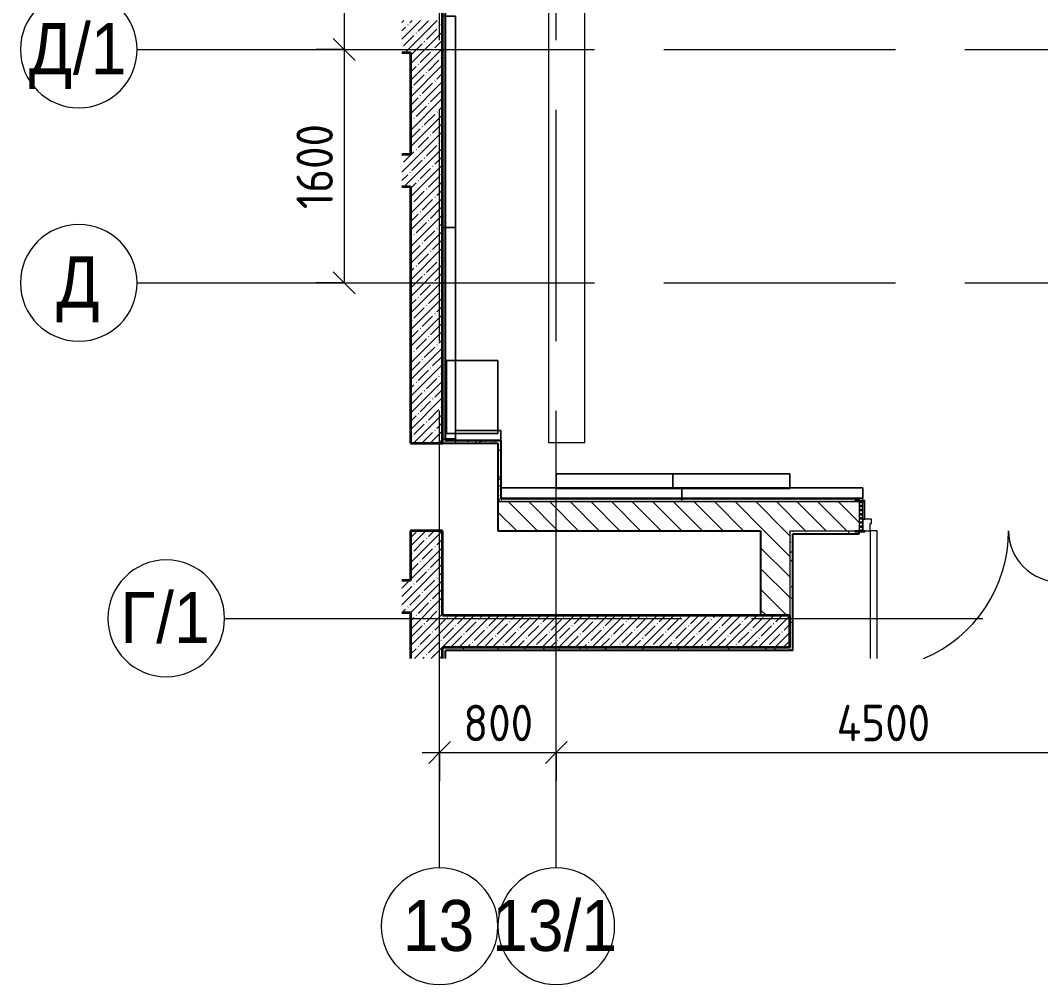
# Model space of a CAD drawing. Header units: millimetres. Extents: x 39486 to 115248, y -1987 to 27400.
# Drawn here: x 39486 to 46480, y 8589 to 15200 of the extents above; entities that cross this region are included whole.
import ezdxf

# ---------------------------------------------------------------- set-up
doc = ezdxf.new("R2010")
doc.units = ezdxf.units.MM
doc.linetypes.add('Осевая', pattern=[3175, 635, -476.25, 1587.5, -476.25])
for name, color, linetype, lineweight in [('A-ANNO-DIMS', 7, 'Continuous', 9), ('A-ANNO-DIMS-100', 7, 'Continuous', 9), ('A-DOOR', 7, 'Continuous', 9), ('A-DOOR-1', 7, 'Continuous', 13), ('A-DOOR-FRAM', 7, 'Continuous', 13), ('A-DOOR-FRAM-1', 7, 'Continuous', 9), ('A-WALL', 7, 'Continuous', 9), ('I-WALL', 7, 'Continuous', 9), ('Оси', 7, 'Continuous', 9), ('Оси-1', 7, 'Continuous', 20), ('Оси-2', 7, 'Осевая', 9)]:
    doc.layers.add(name, color=color, linetype=linetype, lineweight=lineweight)
for name, color, linetype, lineweight, true_color in [('A-WALL-1', 7, 'Continuous', 25, 0x3c3c3c), ('A-WALL-2', 7, 'Continuous', 35, 0x3c3c3c), ('A-WALL-FNSH-2', 7, 'Continuous', 13, 0x3c3c3c), ('I-FURN-1', 7, 'Continuous', 9, 0xf0f0f0)]:
    doc.layers.add(name, color=color, linetype=linetype, lineweight=lineweight, true_color=true_color)
doc.styles.add('Arial', font='arial.ttf', dxfattribs={"width": 0.9, "height": 350})
doc.styles.add('ISOCPEUR', font='isocpeur.ttf', dxfattribs={"width": 0.9, "height": 250})
doc.dimstyles.new('ISO-2_5_0_9К_БОЛЬШОЙ', dxfattribs={"dimscale": 304.8, "dimtxt": 248.995294, "dimasz": 0.492126, "dimexe": 0.393701, "dimexo": 0.984252, "dimgap": 0, "dimtad": 1, "dimdec": 0, "dimrnd": 10, "dimzin": 0, "dimdsep": 46, "dimtxsty": 'ISOCPEUR', "dimblk1": 'OBLIQUE', "dimblk2": 'OBLIQUE', "dimsah": 1, "dimcen": 0.09, "dimdle": 0.393701, "dimazin": 0, "dimtfac": 1, "dimtdec": 4, "dimtix": 1, "dimtmove": 0, "dimatfit": 3, "dimfxl": 1, "dimtvp": 1, "dimtolj": 1, "dimtzin": 0, "dimarcsym": 2})
pattern_1 = [(135, (0, 0), (-70.71068, -70.71068), [])]
pattern_2 = [(45, (0, 0), (-57.02463, 57.02463), []), (45, (57.025, 0), (-57.02463, 57.02463), [100.806, -20.161, 3.353, -16.808])]
pattern_3 = [(0, (0, 0), (121.92, 30.48), [10.058, -81.382, 10.058, -81.382, -487.68]), (0, (0, 0), (121.92, 30.48), [-182.88, 10.058, -172.822, 10.058, -81.382, -213.36]), (0, (0, 0), (121.92, 30.48), [-457.2, 10.058, -50.902, 10.058, -142.342]), (120, (45.72, 15.24), (-87.356454, 90.345817), [10.058, -81.382, 10.058, -81.382, -487.68]), (120, (45.72, 15.24), (-87.356454, 90.345817), [-182.88, 10.058, -172.822, 10.058, -81.382, -213.36]), (120, (45.72, 15.24), (-87.356454, 90.345817), [-457.2, 10.058, -50.902, 10.058, -142.342]), (240, (60.96, 76.2), (-34.563546, -120.825817), [10.058, -81.382, 10.058, -81.382, -487.68]), (240, (60.96, 76.2), (-34.563546, -120.825817), [-182.88, 10.058, -172.822, 10.058, -81.382, -213.36]), (240, (60.96, 76.2), (-34.563546, -120.825817), [-457.2, 10.058, -50.902, 10.058, -142.342])]

# ---------------------------------------------------------------- blocks, each defined once
blk = doc.blocks.new('110_Дверь_СКБ_2Ст - Д-6_л__ ДОО_Дв_1450x2100h_Дверь из раздевальной в коридор-V1-План разверток пом_ 2_19_ Этаж 2')
at = {"layer": 'A-DOOR'}
h = blk.add_hatch(dxfattribs=at)
h.set_pattern_fill('FP_4', color=256, style=0, pattern_type=2)
h.set_pattern_definition([(135, (1576.41, 164.685), (-14.14214, -14.14214), []), (225, (1576.41, 164.685), (14.14214, -14.14214), [])])
h.paths.add_polyline_path([(737.5, 100), (712.5, 100), (712.5, -100), (737.5, -100)])
at = {"layer": 'A-DOOR-FRAM-1'}
h = blk.add_hatch(dxfattribs=at)
h.set_pattern_fill('FP_5', color=256, style=0, pattern_type=2)
h.set_pattern_definition([(45, (-546.384, 164.685), (-14.1421, 14.1421), []), (135, (-546.384, 164.685), (-14.1421, -14.1421), [])])
h.paths.add_polyline_path([(-712.5, 100), (-712.5, -100), (-687.5, -100), (-687.5, 100)])
at = {"layer": 'A-DOOR'}
for centre, radius, start, end in [((662.5, 100), 950, 112.73981, 180), ((-637.5, 100), 350, 360, 90)]:
    blk.add_arc(centre, radius, start, end, dxfattribs=at)
at = {"layer": 'A-DOOR-1'}
for p, q in [((612.5, 975.9), (612.5, 100)), ((662.5, 100), (662.5, 975.9)), ((-637.5, 450), (-637.5, 100)), ((-587.5, 450), (-637.5, 450)), ((-587.5, 100), (-587.5, 450)), ((-637.5, 100), (-587.5, 100)), ((612.5, 100), (662.5, 100))]:
    blk.add_line(p, q, dxfattribs=at)
at = {"layer": 'A-DOOR-FRAM'}
for p, q in [((-672.5, 108), (-742.5, 108)), ((-742.5, 108), (-742.5, 100)), ((-742.5, 100), (-672.5, 100)), ((-687.5, 100), (-712.5, 100)), ((-712.5, 100), (-712.5, -100)), ((-637.5, 100), (-687.5, 100)), ((-687.5, 100), (-687.5, 20)), ((-687.5, -100), (-687.5, 100)), ((-672.5, 100), (-672.5, 108)), ((-637.5, 50), (-637.5, 100)), ((662.5, 100), (662.5, 50)), ((712.5, 100), (662.5, 100)), ((767.5, 108), (697.5, 108)), ((697.5, 108), (697.5, 100)), ((697.5, 100), (767.5, 100)), ((712.5, 20), (712.5, 100)), ((737.5, 100), (712.5, 100)), ((712.5, 100), (712.5, -100)), ((737.5, -100), (737.5, 100)), ((767.5, 100), (767.5, 108)), ((-687.5, 20), (-627.5, 20)), ((-672.5, 20), (-687.5, 20)), ((-687.5, 20), (-687.5, -100)), ((-672.5, -100), (-672.5, 20)), ((-627.5, 50), (-637.5, 50)), ((-627.5, 20), (-627.5, 50)), ((662.5, 50), (652.5, 50)), ((652.5, 50), (652.5, 20)), ((652.5, 20), (712.5, 20)), ((712.5, 20), (697.5, 20)), ((697.5, 20), (697.5, -100)), ((712.5, -100), (712.5, 20)), ((-672.5, -100), (-742.5, -100)), ((-742.5, -100), (-742.5, -108)), ((-742.5, -108), (-672.5, -108)), ((-712.5, -100), (-687.5, -100)), ((-687.5, -100), (-672.5, -100)), ((-672.5, -108), (-672.5, -100)), ((697.5, -100), (712.5, -100)), ((767.5, -100), (697.5, -100)), ((697.5, -100), (697.5, -108)), ((697.5, -108), (767.5, -108)), ((712.5, -100), (737.5, -100)), ((767.5, -108), (767.5, -100))]:
    blk.add_line(p, q, dxfattribs=at)
blk = doc.blocks.new('Стол базовый прямоугольный - 5_8-26349451-План разверток пом_ 2_19_ Этаж 2')
at = {"layer": 'I-FURN-1'}
for p, q in [((1500, 125), (-1500, 125)), ((-1500, 125), (-1500, -125)), ((1500, -125), (1500, 125)), ((-1500, -125), (1500, -125))]:
    blk.add_line(p, q, dxfattribs=at)
blk = doc.blocks.new('Мат в спортивном зале - Т5-V12-План разверток пом_ 2_19_ Этаж 2')
at = {"layer": 'I-FURN-1'}
for p, q in [((-568.7, 925.9), (-568.7, 906.7)), ((881.3, 909.3), (-568.7, 909.3)), ((-568.7, 909.3), (-568.7, 839.3)), ((-568.7, 839.3), (-568.7, 909.3)), ((-568.7, 909.3), (881.3, 909.3)), ((881.3, 906.7), (881.3, 925.9)), ((881.3, 839.3), (881.3, 909.3)), ((881.3, 909.3), (881.3, 839.3)), ((-568.7, 839.3), (881.3, 839.3)), ((881.3, 839.3), (-568.7, 839.3))]:
    blk.add_line(p, q, dxfattribs=at)
blk = doc.blocks.new('Мат в спортивном зале - Т5-V13-План разверток пом_ 2_19_ Этаж 2')
at = {"layer": 'I-FURN-1'}
for p, q in [((-568.7, 925.9), (-568.7, 906.7)), ((881.3, 909.3), (-568.7, 909.3)), ((-568.7, 909.3), (-568.7, 839.3)), ((-568.7, 840.6), (-568.7, 909.3)), ((-568.7, 909.3), (881.3, 909.3)), ((881.3, 906.7), (881.3, 925.9)), ((881.3, 839.3), (881.3, 909.3)), ((881.3, 909.3), (881.3, 839.3)), ((-568.7, 839.3), (-568.7, 840.6)), ((-568.7, 839.3), (881.3, 839.3)), ((-531.6, 839.3), (-568.7, 839.3)), ((-509.7, 839.3), (-531.6, 839.3)), ((-31.6, 839.3), (-509.7, 839.3)), ((881.3, 839.3), (-31.6, 839.3))]:
    blk.add_line(p, q, dxfattribs=at)
blk = doc.blocks.new('Мат в спортивном зале - Т7-V19-План разверток пом_ 2_19_ Этаж 2')
at = {"layer": 'I-FURN-1'}
for p, q in [((571.3, 925.9), (571.3, 906.7)), ((881.3, 909.3), (571.3, 909.3)), ((571.3, 909.3), (571.3, 839.3)), ((881.3, 906.7), (881.3, 925.9)), ((881.3, 839.3), (881.3, 909.3)), ((571.3, 839.3), (571.3, 908.3)), ((881.3, 908.3), (881.3, 898.3)), ((881.3, 898.3), (881.3, 861.2)), ((881.3, 861.2), (881.3, 839.3)), ((571.3, 839.3), (881.3, 839.3)), ((590, 839.3), (571.3, 839.3)), ((880, 839.3), (590, 839.3)), ((881.3, 839.3), (880, 839.3))]:
    blk.add_line(p, q, dxfattribs=at)
blk = doc.blocks.new('Мат в спортивном зале - Т17-31179392-План разверток пом_ 2_19_ Этаж 2')
at = {"layer": 'I-FURN-1'}
for p, q in [((-358.7, 925.9), (-358.7, 906.7)), ((881.3, 909.3), (-358.7, 909.3)), ((-358.7, 909.3), (-358.7, 839.3)), ((-358.7, 842.5), (-358.7, 909.3)), ((-358.7, 909.3), (881.3, 909.3)), ((881.3, 906.7), (881.3, 925.9)), ((881.3, 839.3), (881.3, 909.3)), ((881.3, 909.3), (881.3, 839.3)), ((-358.7, 839.3), (-358.7, 842.5)), ((-358.7, 839.3), (881.3, 839.3)), ((502.3, 839.3), (-358.7, 839.3)), ((881.3, 839.3), (502.3, 839.3))]:
    blk.add_line(p, q, dxfattribs=at)
blk = doc.blocks.new('Мат в спортивном зале - Т17-V35-План разверток пом_ 2_19_ Этаж 2')
at = {"layer": 'I-FURN-1'}
for p, q in [((-358.7, 925.9), (-358.7, 906.7)), ((881.3, 909.3), (-358.7, 909.3)), ((-358.7, 909.3), (-358.7, 839.3)), ((-358.7, 839.3), (-358.7, 909.3)), ((-358.7, 909.3), (881.3, 909.3)), ((881.3, 906.7), (881.3, 925.9)), ((881.3, 839.3), (881.3, 909.3)), ((881.3, 909.3), (881.3, 842.5)), ((881.3, 842.5), (881.3, 839.3)), ((-358.7, 839.3), (881.3, 839.3)), ((142.3, 839.3), (-358.7, 839.3)), ((881.3, 839.3), (142.3, 839.3))]:
    blk.add_line(p, q, dxfattribs=at)
blk = doc.blocks.new('Ось сетки - D8-29747960-План разверток пом_ 2_19_ Этаж 2')
at = {"layer": 'Оси-1'}
for start, end in [(360, 180), (180, 360)]:
    blk.add_arc((0, 0), 4, start, end, dxfattribs=at)
blk = doc.blocks.new('DIMBLOCK5-План разверток пом_ 2_19_ Этаж 2')
at = {"layer": 'A-ANNO-DIMS-100', "lineweight": 20}
for p, q in [((41705.1, 17000), (41630.1, 17075)), ((41705.1, 17000), (41780.1, 16925)), ((41705.1, 15000), (41630.1, 15075)), ((41705.1, 15000), (41780.1, 14925))]:
    blk.add_line(p, q, dxfattribs=at)
at = {"layer": 'A-ANNO-DIMS-100'}
for p, q in [((41511.1, 17000), (41825.1, 17000)), ((41705.1, 17000), (41511.1, 17000)), ((41705.1, 17000), (41705.1, 15000)), ((41511.1, 15000), (41825.1, 15000)), ((41705.1, 15000), (41511.1, 15000))]:
    blk.add_line(p, q, dxfattribs=at)
at = {"layer": 'A-ANNO-DIMS-100', "color": 0, "insert": (41378.4, 15684), "char_height": 250, "width": 758.478, "attachment_point": 1, "rotation": 90, "line_spacing_factor": 1.149209, "style": 'ISOCPEUR'}
blk.add_mtext('2000', dxfattribs=at)
blk = doc.blocks.new('_Oblique')
at = {"color": 0, "linetype": 'ByBlock', "lineweight": -2}
blk.add_line((-0.5, -0.5), (0.5, 0.5), dxfattribs=at)
blk = doc.blocks.new('DIMBLOCK6-План разверток пом_ 2_19_ Этаж 2')
at = {"layer": 'A-ANNO-DIMS-100', "lineweight": 20}
for p, q in [((41705.1, 15000), (41630.1, 15075)), ((41705.1, 15000), (41780.1, 14925)), ((41705.1, 13400), (41630.1, 13475)), ((41705.1, 13400), (41780.1, 13325))]:
    blk.add_line(p, q, dxfattribs=at)
at = {"layer": 'A-ANNO-DIMS-100'}
for p, q in [((41511.1, 15000), (41825.1, 15000)), ((41705.1, 15000), (41511.1, 15000)), ((41705.1, 15000), (41705.1, 13400)), ((41511.1, 13400), (41825.1, 13400)), ((41705.1, 13400), (41511.1, 13400))]:
    blk.add_line(p, q, dxfattribs=at)
at = {"layer": 'A-ANNO-DIMS-100', "color": 0, "insert": (41378.4, 13905.5), "char_height": 250, "width": 706.764, "attachment_point": 1, "rotation": 90, "line_spacing_factor": 1.149209, "style": 'ISOCPEUR'}
blk.add_mtext('1600', dxfattribs=at)
blk = doc.blocks.new('DIMBLOCK7-План разверток пом_ 2_19_ Этаж 2')
at = {"layer": 'A-ANNO-DIMS-100'}
for p, q in [((42360, 9986.9), (42360, 10300.8)), ((43160, 9986.9), (43160, 10300.8)), ((42240, 10180.8), (43160, 10180.8)), ((42360, 10180.8), (42360, 9986.9)), ((43160, 10180.8), (43160, 9986.9))]:
    blk.add_line(p, q, dxfattribs=at)
at = {"layer": 'A-ANNO-DIMS-100', "lineweight": 20}
for p, q in [((42360, 10180.8), (42435, 10255.8)), ((43160, 10180.8), (43235, 10255.8)), ((42360, 10180.8), (42285, 10105.8)), ((43160, 10180.8), (43085, 10105.8))]:
    blk.add_line(p, q, dxfattribs=at)
at = {"layer": 'A-ANNO-DIMS-100', "color": 0, "insert": (42523, 10507.4), "char_height": 250, "width": 568.858, "attachment_point": 1, "line_spacing_factor": 1.149209, "style": 'ISOCPEUR'}
blk.add_mtext('800', dxfattribs=at)
blk = doc.blocks.new('DIMBLOCK8-План разверток пом_ 2_19_ Этаж 2')
at = {"layer": 'A-ANNO-DIMS-100'}
for p, q in [((43160, 9986.9), (43160, 10300.8)), ((47660, 9986.9), (47660, 10300.8)), ((43160, 10180.8), (47660, 10180.8)), ((43160, 10180.8), (43160, 9986.9)), ((47660, 10180.8), (47660, 9986.9))]:
    blk.add_line(p, q, dxfattribs=at)
at = {"layer": 'A-ANNO-DIMS-100', "lineweight": 20}
for p, q in [((43160, 10180.8), (43235, 10255.8)), ((47660, 10180.8), (47735, 10255.8)), ((43160, 10180.8), (43085, 10105.8)), ((47660, 10180.8), (47585, 10105.8))]:
    blk.add_line(p, q, dxfattribs=at)
at = {"layer": 'A-ANNO-DIMS-100', "color": 0, "insert": (45082, 10507.4), "char_height": 250, "width": 787.208, "attachment_point": 1, "line_spacing_factor": 1.149209, "style": 'ISOCPEUR'}
blk.add_mtext('4500', dxfattribs=at)

msp = doc.modelspace()

# ---------------------------------------------------------------- hatches: boundary and pattern name
at = {"layer": 'I-WALL'}
h = msp.add_hatch(dxfattribs=at)
h.set_pattern_fill('FP_13', color=256, style=0, pattern_type=2)
h.set_pattern_definition(pattern_3)
h.paths.add_polyline_path([(42400, 12300), (42400, 16680), (42380, 16680), (42380, 12300)])
h = msp.add_hatch(dxfattribs=at)
h.set_pattern_fill('FP_3', color=256, style=0, pattern_type=2)
h.set_pattern_definition(pattern_2)
h.paths.add_polyline_path([(42380, 14980), (42380, 15200), (42100.9, 15200), (42100.9, 14980), (42160, 14980)])
h = msp.add_hatch(dxfattribs=at)
h.set_pattern_fill('FP_3', color=256, style=0, pattern_type=2)
h.set_pattern_definition(pattern_2)
h.paths.add_polyline_path([(42355.1, 10824.1), (42380, 10824.1), (42380, 11700), (42160, 11700), (42160, 10824.1)])
h.paths.add_polyline_path([(42380, 12300), (42380, 14980), (42160, 14980), (42160, 12300)])
h = msp.add_hatch(dxfattribs=at)
h.set_pattern_fill('FP_3', color=256, style=0, pattern_type=2)
h.set_pattern_definition(pattern_2)
h.paths.add_polyline_path([(42160, 14060), (42160, 14280), (42100.9, 14280), (42100.9, 14060)])
h = msp.add_hatch(dxfattribs=at)
h.set_pattern_fill('FP_13', color=256, style=0, pattern_type=2)
h.set_pattern_definition(pattern_3)
h.paths.add_polyline_path([(42778.7, 12300), (42780, 12300), (42780, 12320), (42400, 12320), (42400, 12300), (42760, 12300)])
h = msp.add_hatch(dxfattribs=at)
h.set_pattern_fill('FP_13', color=256, style=0, pattern_type=2)
h.set_pattern_definition(pattern_3)
h.paths.add_polyline_path([(42780, 11900), (42780, 12300), (42760, 12300), (42760, 11900)])
h = msp.add_hatch(dxfattribs=at)
h.set_pattern_fill('FP_1', color=256, style=0, pattern_type=2)
h.set_pattern_definition(pattern_1)
h.paths.add_polyline_path([(51710, 11700), (51710, 11900), (48760, 11900), (48760, 11700), (51376.2, 11700)])
h.paths.add_polyline_path([(45192.7, 11700), (45235.7, 11700), (45235.7, 11900), (42760, 11900), (42760, 11700), (44760.7, 11700)])
h.paths.add_polyline_path([(46738.6, 11700), (48160, 11700), (48160, 11900), (46685.7, 11900), (46685.7, 11700), (46715.7, 11700)])
h = msp.add_hatch(dxfattribs=at)
h.set_pattern_fill('FP_13', color=256, style=0, pattern_type=2)
h.set_pattern_definition(pattern_3)
h.paths.add_polyline_path([(48160, 11900), (48160, 11920), (46685.7, 11920), (46685.7, 11908), (46715.7, 11908), (46715.7, 11900), (46738.6, 11900)])
h.paths.add_polyline_path([(45192.7, 11900), (45205.7, 11900), (45205.7, 11908), (45235.7, 11908), (45235.7, 11920), (42780, 11920), (42780, 11900), (43646.8, 11900)])
h = msp.add_hatch(dxfattribs=at)
h.set_pattern_fill('FP_1', color=256, style=0, pattern_type=2)
h.set_pattern_definition(pattern_1)
h.paths.add_polyline_path([(44760.7, 11120), (44760.7, 11700), (44560.7, 11700), (44560.7, 11120)])
h = msp.add_hatch(dxfattribs=at)
h.set_pattern_fill('FP_13', color=256, style=0, pattern_type=2)
h.set_pattern_definition(pattern_3)
h.paths.add_polyline_path([(47239.7, 11680), (47240.7, 11680), (47240.7, 11700), (46715.7, 11698.9), (46715.7, 11692), (46685.7, 11692), (46685.7, 11680), (46738.6, 11680)])
h.paths.add_polyline_path([(44760.7, 11680), (45235.7, 11680), (45235.7, 11692), (45205.7, 11692), (45205.7, 11700), (44760.7, 11700)])
h = msp.add_hatch(dxfattribs=at)
h.set_pattern_fill('FP_13', color=256, style=0, pattern_type=2)
h.set_pattern_definition(pattern_3)
h.paths.add_polyline_path([(44760.7, 10900), (44780.7, 10900), (44780.7, 11680), (44760.7, 11680), (44760.7, 11120)])
h = msp.add_hatch(dxfattribs=at)
h.set_pattern_fill('FP_3', color=256, style=0, pattern_type=2)
h.set_pattern_definition(pattern_2)
h.paths.add_polyline_path([(42160, 11140), (42160, 11360), (42100.9, 11360), (42100.9, 11140)])
h = msp.add_hatch(dxfattribs=at)
h.set_pattern_fill('FP_3', color=256, style=0, pattern_type=2)
h.set_pattern_definition(pattern_2)
h.paths.add_polyline_path([(43646.8, 10900), (44760.7, 10900), (44760.7, 11120), (42380, 11120), (42380, 10900), (42400, 10900)])
h = msp.add_hatch(dxfattribs=at)
h.set_pattern_fill('FP_13', color=256, style=0, pattern_type=2)
h.set_pattern_definition(pattern_3)
h.paths.add_polyline_path([(42398.3, 10824.1), (42400, 10824.1), (42400, 10900), (42380, 10900), (42380, 10824.1)])
h = msp.add_hatch(dxfattribs=at)
h.set_pattern_fill('FP_13', color=256, style=0, pattern_type=2)
h.set_pattern_definition(pattern_3)
h.paths.add_polyline_path([(43646.8, 10880), (44780.7, 10880), (44780.7, 10900), (42400, 10900), (42401, 10880)])

# ---------------------------------------------------------------- linework, layer by layer
at = {"layer": 'A-WALL'}
for p, q in [((42760, 11900), (45205.7, 11900)), ((44760.7, 11700), (45205.7, 11700)), ((44760.7, 11700), (44760.7, 11120))]:
    msp.add_line(p, q, dxfattribs=at)
at = {"layer": 'A-WALL-1'}
for p, q in [((42400, 12321), (42400, 16680)), ((42400, 12321), (42400, 12320)), ((42400, 12320), (42780, 12320)), ((42780, 12320), (42780, 11920)), ((42380, 12300), (42760, 12300)), ((42760, 12300), (42760, 11700)), ((45235.7, 11920), (42780, 11920)), ((45235.7, 11908), (45235.7, 11920)), ((42760, 11700), (44560.7, 11700)), ((44560.7, 11700), (44560.7, 11120)), ((45235.7, 11680), (45235.7, 11692)), ((44780.7, 11680), (45235.7, 11680)), ((44780.7, 10880), (44780.7, 11680)), ((42400, 10824.1), (42400, 10880)), ((44780.7, 10880), (42400, 10880))]:
    msp.add_line(p, q, dxfattribs=at)
at = {"layer": 'A-WALL-2'}
for p, q in [((42380, 12300), (42380, 16700)), ((42100.9, 14980), (42160, 14980)), ((42160, 14980), (42160, 14280)), ((42160, 14280), (42100.9, 14280)), ((42100.9, 14060), (42160, 14060)), ((42160, 14060), (42160, 12300)), ((42160, 12300), (42380, 12300)), ((42380, 11700), (42160, 11700)), ((42160, 11700), (42160, 11360)), ((42380, 11120), (42380, 11700)), ((42160, 11360), (42100.9, 11360)), ((42100.9, 11140), (42160, 11140)), ((42160, 11140), (42160, 10824.1)), ((44760.7, 11120), (42380, 11120)), ((44760.7, 10900), (44760.7, 11120)), ((42380, 10824.1), (42380, 10900)), ((44760.7, 10900), (42380, 10900))]:
    msp.add_line(p, q, dxfattribs=at)
at = {"layer": 'A-WALL-FNSH-2'}
for p, q in [((42401, 12321), (42401, 16679)), ((42781, 12321), (42401, 12321)), ((42781, 11921), (42781, 12321)), ((45235.7, 11921), (42781, 11921)), ((45235.7, 11920), (45235.7, 11921)), ((44781.7, 11679), (45235.7, 11679)), ((44781.7, 10879), (44781.7, 11679)), ((45235.7, 11679), (45235.7, 11680)), ((42401, 10824.1), (42401, 10879)), ((42401, 10879), (44781.7, 10879))]:
    msp.add_line(p, q, dxfattribs=at)
at = {"layer": 'I-FURN-1'}
for p, q in [((42407.1, 12867.1), (42407.1, 12367.1)), ((42470, 12867.1), (42407.1, 12867.1)), ((42407.1, 12867.1), (42470, 12867.1)), ((42407.1, 12367.1), (42407.1, 12867.1)), ((42760, 12867.1), (42470, 12867.1)), ((42470, 12867.1), (42760, 12867.1)), ((42760, 12389), (42760, 12867.1)), ((42760, 12867.1), (42760, 12389)), ((42760, 12367.1), (42760, 12389)), ((42760, 12389), (42760, 12367.1)), ((42407.1, 12367.1), (42468.7, 12367.1)), ((42468.7, 12367.1), (42407.1, 12367.1)), ((42468.7, 12367.1), (42470, 12367.1)), ((42470, 12367.1), (42468.7, 12367.1)), ((42470, 12367.1), (42760, 12367.1)), ((42760, 12367.1), (42470, 12367.1)), ((43960, 12090.9), (43160, 12090.9)), ((43160, 12090.9), (43160, 11994.1)), ((43160, 11994.1), (43160, 12090.9)), ((43160, 12090.9), (43960, 12090.9)), ((44760, 12090.9), (43960, 12090.9)), ((43960, 12090.9), (43960, 11994.1)), ((43960, 11994.1), (43960, 12090.9)), ((43960, 12090.9), (44760, 12090.9)), ((43960, 11994.1), (43960, 12090.9)), ((43960, 12090.9), (43960, 11994.1)), ((44760, 11994.1), (44760, 12090.9)), ((44760, 12090.9), (44760, 11994.1)), ((43160, 11994.1), (43160, 11990.9)), ((43160, 11990.9), (43160, 11994.1)), ((43160, 11990.9), (43960, 11990.9)), ((43960, 11990.9), (43160, 11990.9)), ((43960, 11994.1), (43960, 11990.9)), ((43960, 11990.9), (43960, 11994.1)), ((43960, 11990.9), (43960, 11994.1)), ((43960, 11994.1), (43960, 11990.9)), ((43960, 11990.9), (44760, 11990.9)), ((44760, 11990.9), (43960, 11990.9)), ((44760, 11990.9), (44760, 11994.1)), ((44760, 11994.1), (44760, 11990.9))]:
    msp.add_line(p, q, dxfattribs=at)
at = {"layer": 'Оси'}
for p, q in [((40285.9, 15000), (42785.9, 15000)), ((40285.9, 13400), (42785.9, 13400)), ((42360, 9388.7), (42360, 11888.7)), ((43160, 9388.7), (43160, 11888.7)), ((40885.9, 11100), (43385.9, 11100))]:
    msp.add_line(p, q, dxfattribs=at)
at = {"layer": 'Оси-2'}
for p, q in [((42360, 11888.7), (42360, 24898.1)), ((43160, 11888.7), (43160, 24898.1)), ((42785.9, 15000), (63680.5, 15000)), ((42785.9, 13400), (63680.5, 13400)), ((43385.9, 11100), (64280.5, 11100))]:
    msp.add_line(p, q, dxfattribs=at)

# ---------------------------------------------------------------- block references
at = {"layer": 'A-DOOR', "rotation": 180}
msp.add_blockref('110_Дверь_СКБ_2Ст - Д-6_л__ ДОО_Дв_1450x2100h_Дверь из раздевальной в коридор-V1-План разверток пом_ 2_19_ Этаж 2', (45973.2, 11800), dxfattribs=at)
at = {"layer": 'I-FURN-1'}
for name, p, rotation in [('Стол базовый прямоугольный - 5_8-26349451-План разверток пом_ 2_19_ Этаж 2', (43230.7, 13805), 269.9999999999999), ('Мат в спортивном зале - Т5-V12-План разверток пом_ 2_19_ Этаж 2', (43309.3, 14348.7), 90.00000000000017), ('Мат в спортивном зале - Т5-V13-План разверток пом_ 2_19_ Этаж 2', (43309.3, 12898.7), 90.00000000000017), ('Мат в спортивном зале - Т7-V19-План разверток пом_ 2_19_ Этаж 2', (43350, 13228.3), 180), ('Мат в спортивном зале - Т17-31179392-План разверток пом_ 2_19_ Этаж 2', (43662.3, 12833.4), 180), ('Мат в спортивном зале - Т17-V35-План разверток пом_ 2_19_ Этаж 2', (44902.3, 12833.4), 180)]:
    msp.add_blockref(name, p, dxfattribs=dict(at, rotation=rotation))
at = {"layer": 'Оси-1', "xscale": 99.99999999999993, "yscale": 99.99999999999993, "zscale": 99.99999999999993, "rotation": 269.9999999999994}
for p in [(39885.9, 15000), (39885.9, 13400), (40485.9, 11100)]:
    msp.add_blockref('Ось сетки - D8-29747960-План разверток пом_ 2_19_ Этаж 2', p, dxfattribs=at)
at = {"layer": 'Оси-1', "xscale": 99.99999999999993, "yscale": 99.99999999999993, "zscale": 99.99999999999993}
for p in [(42360, 8988.7), (43160, 8988.7)]:
    msp.add_blockref('Ось сетки - D8-29747960-План разверток пом_ 2_19_ Этаж 2', p, dxfattribs=at)

# ---------------------------------------------------------------- texts
at = {"layer": 'Оси', "char_height": 350, "attachment_point": 1, "style": 'Arial'}
for s, insert, width in [('\\fArial|b0|i0|c204|p34|;\\W.9;Д', (39542.8, 15181), 367.975), ('/1', (39846.4, 15181), 454.557), ('\\fArial|b0|i0|c204|p34|;\\W.9;Д', (39730.4, 13581), 367.975), ('\\fArial|b0|i0|c204|p34|;\\W.9;Г', (40172.5, 11281), 295.823), ('/1', (40416.5, 11281), 454.557), ('13', (42107.4, 9169.3), 606.076), ('13/1', (42719.7, 9169.3), 1060.633)]:
    msp.add_mtext(s, dxfattribs=dict(at, insert=insert, width=width))

# ---------------------------------------------------------------- dimensions: what is measured, and where the dimension line sits
at = {"layer": 'A-ANNO-DIMS'}
for base, p1, p2, override, picture, middle in [((41705.1, 15000), (41811.1, 17000), (41811.1, 15000), {"dimpost": '<>', "dimfxl": 2000.000075}, 'DIMBLOCK5-План разверток пом_ 2_19_ Этаж 2', (41580.1, 16000)), ((41705.1, 13400), (41811.1, 15000), (41811.1, 13400), {"dimpost": '<>', "dimfxl": 1600}, 'DIMBLOCK6-План разверток пом_ 2_19_ Этаж 2', (41580.1, 14200))]:
    dim = msp.add_linear_dim(base=base, p1=p1, p2=p2, angle=90, dimstyle='ISO-2_5_0_9К_БОЛЬШОЙ', override=override, dxfattribs=at)
    dim.commit()
    dim.dimension.update_dxf_attribs({"geometry": picture, "text_midpoint": middle})
for base, p1, p2, override, picture, middle in [((43160, 10180.8), (42360, 10286.9), (43160, 10286.9), {"dimpost": '<>', "dimfxl": 800}, 'DIMBLOCK7-План разверток пом_ 2_19_ Этаж 2', (42760, 10305.8)), ((47660, 10180.8), (43160, 10286.9), (47660, 10286.9), {"dimpost": '<>', "dimfxl": 4500}, 'DIMBLOCK8-План разверток пом_ 2_19_ Этаж 2', (45410, 10305.8))]:
    dim = msp.add_linear_dim(base=base, p1=p1, p2=p2, dimstyle='ISO-2_5_0_9К_БОЛЬШОЙ', override=override, dxfattribs=at)
    dim.commit()
    dim.dimension.update_dxf_attribs({"geometry": picture, "text_midpoint": middle})

doc.saveas('drawing.dxf')
